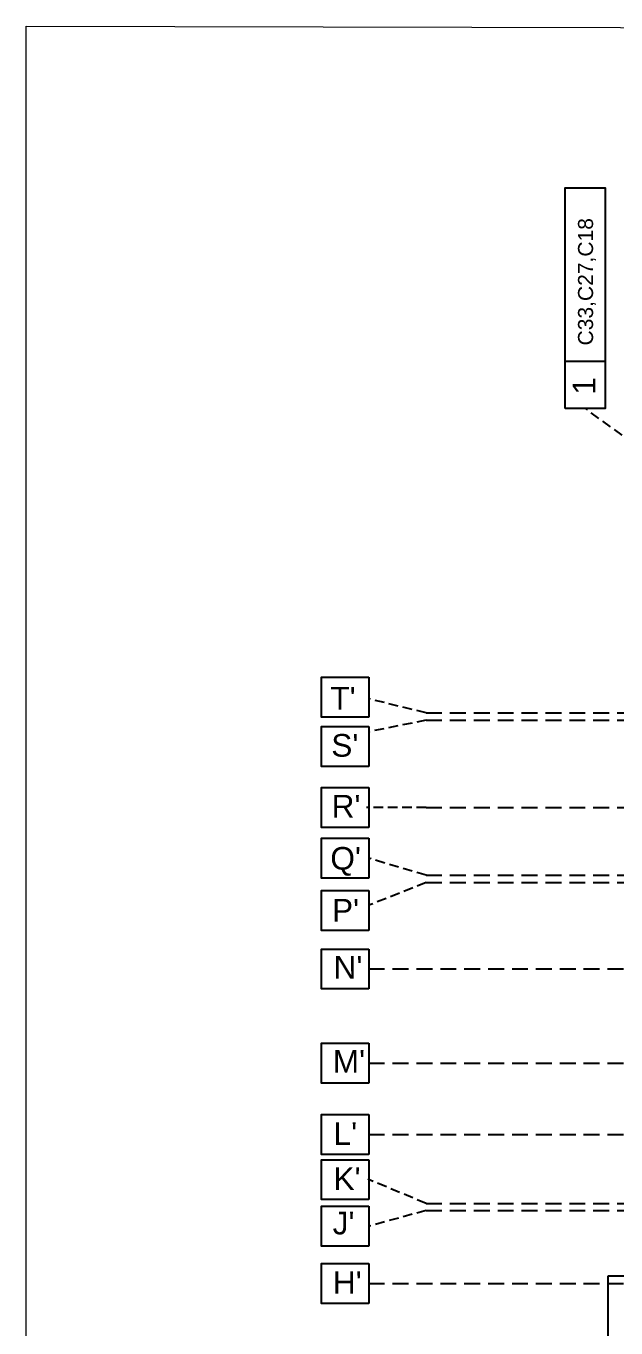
# Model space of a CAD drawing. Header units: millimetres. Extents: x -1932176 to 78768, y -1967 to 1266654.
# Drawn here: x -1674013 to -1662249, y 1240700 to 1266654 of the extents above; entities that cross this region are included whole.
import ezdxf

# ---------------------------------------------------------------- set-up
doc = ezdxf.new("R2010")
doc.units = ezdxf.units.MM
doc.linetypes.add('DASHDOTX2', pattern=[50.8, 25.4, -12.7, 0, -12.7])
doc.linetypes.add('DASHED2', pattern=[9.525, 6.35, -3.175])
doc.layers.add('CENTERLINE', color=251, linetype='DASHDOTX2', lineweight=15)
doc.layers.add('SHEET', color=7, linetype='Continuous', lineweight=13)
doc.styles.get("Standard").update_dxf_attribs({"font": 'arial.ttf'})
doc.dimstyles.new('ISO-25', dxfattribs={"dimtxt": 150, "dimasz": 2.5, "dimexe": 1.25, "dimexo": 0.625, "dimtad": 1, "dimtxsty": 'Standard', "dimcen": 2.5, "dimadec": 0, "dimazin": 0, "dimtfac": 1, "dimtmove": 0, "dimatfit": 3, "dimfxl": 1, "dimarcsym": 0})

# ---------------------------------------------------------------- blocks, each defined once
blk = doc.blocks.new('*D449')
at = {"color": 0, "lineweight": -2, "ltscale": 30, "transparency": 16777216}
for p, q in [((-1660150, 1241734), (-1662410, 1241734)), ((-1662409, 1241731), (-1662409, 1230680)), ((-1660150, 1230678), (-1662410, 1230678))]:
    blk.add_line(p, q, dxfattribs=at)
at = {"color": 0, "ltscale": 30, "transparency": 16777216}
for points in [[(-1662409, 1241731), (-1662409, 1241731), (-1662409, 1241734)], [(-1662409, 1230680), (-1662409, 1230680), (-1662409, 1230678)]]:
    blk.add_solid(points, dxfattribs=at)
at = {"layer": 'Defpoints', "color": 0, "ltscale": 30, "transparency": 16777216}
for p in [(-1660150, 1241734), (-1662409, 1230678), (-1660150, 1230678)]:
    blk.add_point(p, dxfattribs=at)
at = {"color": 0, "ltscale": 30, "transparency": 16777216, "insert": (-1662500, 1236206), "char_height": 150, "attachment_point": 5, "rotation": 90}
blk.add_mtext('11056,4', dxfattribs=at)

msp = doc.modelspace()

# ---------------------------------------------------------------- linework, layer by layer
at = {"color": 252, "ltscale": 30}
for p, q in [((-1663260.72569, 1259974.83335), (-1662464.77365, 1259974.83335)), ((-1667179.44694, 1253670.60303), (-1667179.44694, 1252874.65099)), ((-1667179.44694, 1252688.47806), (-1667179.44694, 1251892.52602)), ((-1667179.44694, 1251475.34587), (-1667179.44694, 1250679.39383)), ((-1667179.44694, 1250460.8546), (-1667179.44694, 1249664.90256)), ((-1667179.44694, 1249422.01564), (-1667179.44694, 1248626.0636)), ((-1667179.44694, 1248253.93898), (-1667179.44694, 1247457.98694)), ((-1667179.44694, 1246375.34587), (-1667179.44694, 1245579.39383)), ((-1667179.44694, 1244955.34587), (-1667179.44694, 1244159.39383)), ((-1667179.44694, 1244054.35495), (-1667179.44694, 1243258.40291)), ((-1667179.44694, 1243124.61512), (-1667179.44694, 1242328.66308)), ((-1667179.44694, 1241981.93341), (-1667179.44694, 1241185.98137))]:
    msp.add_line(p, q, dxfattribs=at)
at = {"color": 252, "linetype": 'DASHED2', "ltscale": 30}
for p, q in [((-1660970.28006, 1257656.98942), (-1662862.74967, 1259032.26447)), ((-1666035.6106, 1252960.60122), (-1667179.44694, 1253242.15861)), ((-1666035.6106, 1252813.90002), (-1667179.44694, 1252586.07229)), ((-1666035.6106, 1251077.36985), (-1667226.91008, 1251077.36985)), ((-1666035.6106, 1249727.36985), (-1667179.44694, 1250062.87858)), ((-1666035.6106, 1249577.36985), (-1667179.44694, 1249125.38715)), ((-1666035.6106, 1243183.55637), (-1667197.66054, 1243663.90781)), ((-1666035.6106, 1243041.90939), (-1667179.44694, 1242726.6391))]:
    msp.add_line(p, q, dxfattribs=at)
at = {"color": 252, "linetype": 'DASHED2', "ltscale": 50}
for p, q in [((-1666035.6106, 1252960.60122), (-1639246.57118, 1252960.60122)), ((-1666035.6106, 1252813.90002), (-1639246.57118, 1252813.90002)), ((-1666035.6106, 1251077.36985), (-1636942.47964, 1251077.36985)), ((-1666035.6106, 1249727.36985), (-1639246.57118, 1249727.36985)), ((-1666035.6106, 1249577.36985), (-1639246.57118, 1249577.36985)), ((-1667179.44694, 1247855.96296), (-1636942.47964, 1247855.96296)), ((-1667179.44694, 1245977.36985), (-1636942.47964, 1245977.36985)), ((-1667179.44694, 1244557.36985), (-1639246.57118, 1244557.36985)), ((-1666035.6106, 1243183.55637), (-1639246.57118, 1243183.55637)), ((-1666035.6106, 1243041.90939), (-1639246.57118, 1243041.90939)), ((-1667179.44694, 1241583.95739), (-1636942.47964, 1241583.95739))]:
    msp.add_line(p, q, dxfattribs=at)
at = {"color": 252, "ltscale": 30}
msp.add_lwpolyline([(-1663260.72569, 1259032.26447), (-1663260.72569, 1263426.56594), (-1662464.77365, 1263426.56594), (-1662464.77365, 1259032.26447)], close=True, dxfattribs=at)
for points in [[(-1667179.44694, 1252874.65099), (-1668122.01582, 1252874.65099), (-1668122.01582, 1253670.60303), (-1667179.44694, 1253670.60303)], [(-1667179.44694, 1251892.52602), (-1668122.01582, 1251892.52602), (-1668122.01582, 1252688.47806), (-1667179.44694, 1252688.47806)], [(-1667179.44694, 1250679.39383), (-1668122.01582, 1250679.39383), (-1668122.01582, 1251475.34587), (-1667179.44694, 1251475.34587)], [(-1667179.44694, 1249664.90256), (-1668122.01582, 1249664.90256), (-1668122.01582, 1250460.8546), (-1667179.44694, 1250460.8546)], [(-1667179.44694, 1248626.0636), (-1668122.01582, 1248626.0636), (-1668122.01582, 1249422.01564), (-1667179.44694, 1249422.01564)], [(-1667179.44694, 1247457.98694), (-1668122.01582, 1247457.98694), (-1668122.01582, 1248253.93898), (-1667179.44694, 1248253.93898)], [(-1667179.44694, 1245579.39383), (-1668122.01582, 1245579.39383), (-1668122.01582, 1246375.34587), (-1667179.44694, 1246375.34587)], [(-1667179.44694, 1244159.39383), (-1668122.01582, 1244159.39383), (-1668122.01582, 1244955.34587), (-1667179.44694, 1244955.34587)], [(-1667179.44694, 1243258.40291), (-1668122.01582, 1243258.40291), (-1668122.01582, 1244054.35495), (-1667179.44694, 1244054.35495)], [(-1667179.44694, 1242328.66308), (-1668122.01582, 1242328.66308), (-1668122.01582, 1243124.61512), (-1667179.44694, 1243124.61512)], [(-1667179.44694, 1241185.98137), (-1668122.01582, 1241185.98137), (-1668122.01582, 1241981.93341), (-1667179.44694, 1241981.93341)]]:
    msp.add_lwpolyline(points, dxfattribs=at)
at = {"layer": 'SHEET'}
msp.add_lwpolyline([(-1674012.96072, 1266653.90987), (-1620690.82676, 1266529.38276), (-1620690.82676, 1223006.71941), (-1674012.96072, 1223131.24652)], close=True, dxfattribs=at)

# ---------------------------------------------------------------- texts
at = {"color": 252, "linetype": 'DASHED2', "ltscale": 30, "insert": (-1663006.01081, 1260286.28814), "char_height": 300, "attachment_point": 1, "rotation": 90}
msp.add_mtext('C33,C27,C18', dxfattribs=at)
at = {"layer": 'CENTERLINE'}
msp.add_text('1', height=451.23883, rotation=90, dxfattribs=at).set_placement((-1662660.88253, 1259306.4096))
for s, p in [("T'", (-1667944.68729, 1253026.39419)), ("S'", (-1667925.67133, 1252088.56423)), ("R'", (-1667919.29098, 1250875.57428)), ("Q'", (-1667944.66227, 1249836.36114)), ("P'", (-1667912.2851, 1248801.21046)), ("N'", (-1667880.43338, 1247665.24677)), ("M'", (-1667896.62196, 1245789.03448)), ("L'", (-1667880.43338, 1244349.52709)), ("K'", (-1667881.93464, 1243451.69804)), ("J'", (-1667898.07318, 1242564.61311)), ("H'", (-1667894.29501, 1241380.06034))]:
    msp.add_text(s, height=451.238833, dxfattribs=at).set_placement(p)

# ---------------------------------------------------------------- dimensions: what is measured, and where the dimension line sits
at = {"color": 252, "ltscale": 30}
dim = msp.add_linear_dim(base=(-1662408.94769, 1230677.55545), p1=(-1660149.7025, 1241733.95739), p2=(-1660149.7025, 1230677.55545), angle=90, dimstyle='ISO-25', dxfattribs=at)
dim.commit()
dim.dimension.update_dxf_attribs({"geometry": '*D449', "text_midpoint": (-1662499.71594, 1236205.75642)})

doc.saveas('drawing.dxf')
